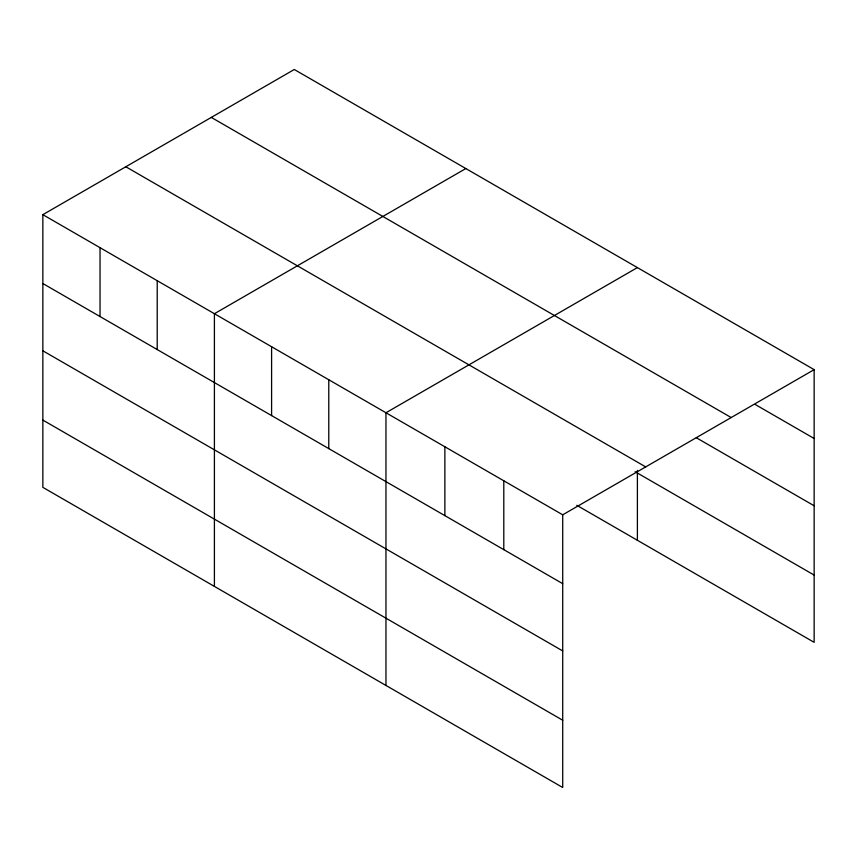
<?xml version="1.0" encoding="UTF-8"?>
<svg xmlns="http://www.w3.org/2000/svg" width="857" height="857" viewBox="0 0 857 857"><rect width="100%" height="100%" fill="white"/><g stroke="black" fill="none" stroke-linecap="round" stroke-linejoin="round"><path stroke-width="1.29" d="M562.717 650.934L562.717 514.811L42.85 214.668L42.85 487.354L562.717 787.497L562.717 650.934L42.85 350.792M576.772 505.287L814.15 642.332L814.15 369.646L294.283 69.503L42.85 214.668M465.833 168.55L214.411 313.716L214.411 586.402M637.394 267.598L385.961 412.763L385.961 685.45M562.717 514.811L814.15 369.646M755.231 404.493L814.15 438.505M211.304 117.409L731.182 417.552M696.312 437.734L814.15 505.769M125.818 166.761L645.696 466.904M635.101 471.704L814.15 575.079M42.85 283.528L562.717 583.671M42.85 420.091L562.717 720.234M637.394 470.364L637.394 540.285M503.798 480.788L503.798 549.658M444.879 446.776L444.879 515.635M328.777 379.747L328.777 448.607M271.594 346.731L271.594 415.591M157.217 280.7L157.217 349.56M100.033 247.684L100.033 316.544"/></g></svg>
